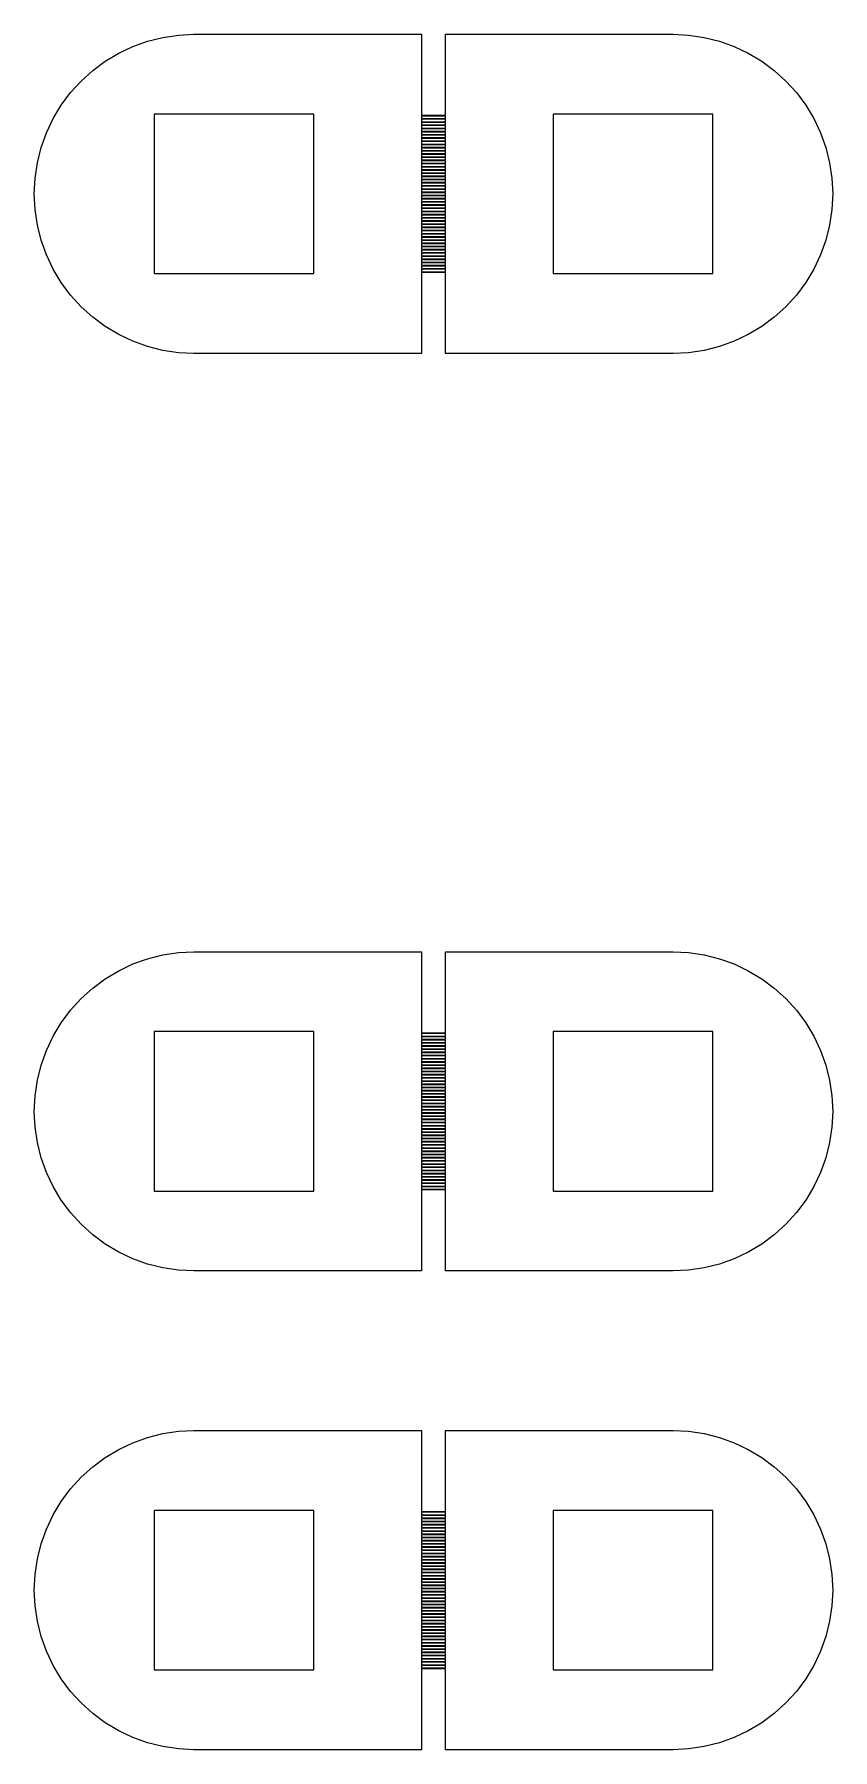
# Model space of a CAD drawing. Extents: x -16 to 83, y -18 to 83.
# Drawn here: x 18.5 to 28.5, y 36 to 57.5 of the extents above; entities that cross this region are included whole.
import ezdxf

# ---------------------------------------------------------------- set-up
doc = ezdxf.new("R2010")
doc.units = 0

msp = doc.modelspace()

# ---------------------------------------------------------------- linework, layer by layer
for p, q in [((19.7346, 57.3477), (19.9194, 57.4139)), ((19.9194, 57.4139), (20.1098, 57.4616)), ((20.1098, 57.4616), (20.304, 57.4904)), ((20.304, 57.4904), (20.5, 57.5)), ((20.5, 57.5), (23.35, 57.5)), ((23.35, 57.5), (23.35, 56.485)), ((23.65, 56.485), (23.65, 57.5)), ((23.65, 57.5), (26.5, 57.5)), ((26.5, 57.5), (26.696, 57.4904)), ((26.696, 57.4904), (26.8902, 57.4616)), ((26.8902, 57.4616), (27.0806, 57.4139)), ((27.0806, 57.4139), (27.2654, 57.3477)), ((19.3889, 57.1629), (19.5572, 57.2638)), ((19.5572, 57.2638), (19.7346, 57.3477)), ((27.2654, 57.3477), (27.4428, 57.2638)), ((27.4428, 57.2638), (27.6111, 57.1629)), ((19.0858, 56.9142), (19.2312, 57.046)), ((19.2312, 57.046), (19.3889, 57.1629)), ((27.6111, 57.1629), (27.7688, 57.046)), ((27.7688, 57.046), (27.9142, 56.9142)), ((18.8371, 56.6111), (18.954, 56.7688)), ((18.954, 56.7688), (19.0858, 56.9142)), ((27.9142, 56.9142), (28.046, 56.7688)), ((28.046, 56.7688), (28.1629, 56.6111)), ((18.7362, 56.4428), (18.8371, 56.6111)), ((28.1629, 56.6111), (28.2638, 56.4428)), ((18.6523, 56.2654), (18.7362, 56.4428)), ((22, 56.5), (20, 56.5)), ((20, 56.5), (20, 54.5)), ((22, 54.5), (22, 56.5)), ((23.35, 56.485), (23.65, 56.485)), ((23.65, 56.475), (23.35, 56.475)), ((23.35, 56.475), (23.35, 56.445)), ((23.35, 56.445), (23.65, 56.445)), ((23.65, 56.435), (23.35, 56.435)), ((23.35, 56.435), (23.35, 56.405)), ((23.35, 56.405), (23.65, 56.405)), ((23.65, 56.395), (23.35, 56.395)), ((23.35, 56.395), (23.35, 56.365)), ((23.35, 56.365), (23.65, 56.365)), ((23.65, 56.355), (23.35, 56.355)), ((23.35, 56.355), (23.35, 56.325)), ((23.65, 56.445), (23.65, 56.475)), ((23.65, 56.405), (23.65, 56.435)), ((23.65, 56.365), (23.65, 56.395)), ((23.65, 56.325), (23.65, 56.355)), ((27, 56.5), (25, 56.5)), ((25, 56.5), (25, 54.5)), ((27, 54.5), (27, 56.5)), ((28.2638, 56.4428), (28.3477, 56.2654)), ((18.5861, 56.0806), (18.6523, 56.2654)), ((23.35, 56.325), (23.65, 56.325)), ((23.65, 56.315), (23.35, 56.315)), ((23.35, 56.315), (23.35, 56.285)), ((23.35, 56.285), (23.65, 56.285)), ((23.65, 56.275), (23.35, 56.275)), ((23.35, 56.275), (23.35, 56.245)), ((23.35, 56.245), (23.65, 56.245)), ((23.65, 56.235), (23.35, 56.235)), ((23.35, 56.235), (23.35, 56.205)), ((23.35, 56.205), (23.65, 56.205)), ((23.65, 56.195), (23.35, 56.195)), ((23.35, 56.195), (23.35, 56.165)), ((23.35, 56.165), (23.65, 56.165)), ((23.65, 56.155), (23.35, 56.155)), ((23.35, 56.155), (23.35, 56.125)), ((23.35, 56.125), (23.65, 56.125)), ((23.65, 56.115), (23.35, 56.115)), ((23.35, 56.115), (23.35, 56.085)), ((23.65, 56.285), (23.65, 56.315)), ((23.65, 56.245), (23.65, 56.275)), ((23.65, 56.205), (23.65, 56.235)), ((23.65, 56.165), (23.65, 56.195)), ((23.65, 56.125), (23.65, 56.155)), ((23.65, 56.085), (23.65, 56.115)), ((28.3477, 56.2654), (28.4139, 56.0806)), ((18.5384, 55.8902), (18.5861, 56.0806)), ((23.35, 56.085), (23.65, 56.085)), ((23.65, 56.075), (23.35, 56.075)), ((23.35, 56.075), (23.35, 56.045)), ((23.35, 56.045), (23.65, 56.045)), ((23.65, 56.035), (23.35, 56.035)), ((23.35, 56.035), (23.35, 56.005)), ((23.35, 56.005), (23.65, 56.005)), ((23.65, 55.995), (23.35, 55.995)), ((23.35, 55.995), (23.35, 55.965)), ((23.35, 55.965), (23.65, 55.965)), ((23.65, 55.955), (23.35, 55.955)), ((23.35, 55.955), (23.35, 55.925)), ((23.35, 55.925), (23.65, 55.925)), ((23.65, 55.915), (23.35, 55.915)), ((23.35, 55.915), (23.35, 55.885)), ((23.65, 56.045), (23.65, 56.075)), ((23.65, 56.005), (23.65, 56.035)), ((23.65, 55.965), (23.65, 55.995)), ((23.65, 55.925), (23.65, 55.955)), ((23.65, 55.885), (23.65, 55.915)), ((28.4139, 56.0806), (28.4616, 55.8902)), ((18.5, 55.5), (18.5096, 55.696)), ((18.5096, 55.696), (18.5384, 55.8902)), ((23.35, 55.885), (23.65, 55.885)), ((23.65, 55.875), (23.35, 55.875)), ((23.35, 55.875), (23.35, 55.845)), ((23.35, 55.845), (23.65, 55.845)), ((23.65, 55.835), (23.35, 55.835)), ((23.35, 55.835), (23.35, 55.805)), ((23.35, 55.805), (23.65, 55.805)), ((23.65, 55.795), (23.35, 55.795)), ((23.35, 55.795), (23.35, 55.765)), ((23.35, 55.765), (23.65, 55.765)), ((23.65, 55.755), (23.35, 55.755)), ((23.35, 55.755), (23.35, 55.725)), ((23.35, 55.725), (23.65, 55.725)), ((23.65, 55.715), (23.35, 55.715)), ((23.35, 55.715), (23.35, 55.685)), ((23.35, 55.685), (23.65, 55.685)), ((23.65, 55.845), (23.65, 55.875)), ((23.65, 55.805), (23.65, 55.835)), ((23.65, 55.765), (23.65, 55.795)), ((23.65, 55.725), (23.65, 55.755)), ((23.65, 55.685), (23.65, 55.715)), ((28.4616, 55.8902), (28.4904, 55.696)), ((28.4904, 55.696), (28.5, 55.5)), ((18.5096, 55.304), (18.5, 55.5)), ((23.65, 55.675), (23.35, 55.675)), ((23.35, 55.675), (23.35, 55.645)), ((23.35, 55.645), (23.65, 55.645)), ((23.65, 55.635), (23.35, 55.635)), ((23.35, 55.635), (23.35, 55.605)), ((23.35, 55.605), (23.65, 55.605)), ((23.65, 55.595), (23.35, 55.595)), ((23.35, 55.595), (23.35, 55.565)), ((23.35, 55.565), (23.65, 55.565)), ((23.65, 55.555), (23.35, 55.555)), ((23.35, 55.555), (23.35, 55.525)), ((23.35, 55.525), (23.65, 55.525)), ((23.65, 55.515), (23.35, 55.515)), ((23.35, 55.515), (23.35, 55.485)), ((23.35, 55.485), (23.65, 55.485)), ((23.65, 55.475), (23.35, 55.475)), ((23.35, 55.475), (23.35, 55.445)), ((23.65, 55.645), (23.65, 55.675)), ((23.65, 55.605), (23.65, 55.635)), ((23.65, 55.565), (23.65, 55.595)), ((23.65, 55.525), (23.65, 55.555)), ((23.65, 55.485), (23.65, 55.515)), ((23.65, 55.445), (23.65, 55.475)), ((28.5, 55.5), (28.4904, 55.304)), ((18.5384, 55.1098), (18.5096, 55.304)), ((23.35, 55.445), (23.65, 55.445)), ((23.65, 55.435), (23.35, 55.435)), ((23.35, 55.435), (23.35, 55.405)), ((23.35, 55.405), (23.65, 55.405)), ((23.65, 55.395), (23.35, 55.395)), ((23.35, 55.395), (23.35, 55.365)), ((23.35, 55.365), (23.65, 55.365)), ((23.65, 55.355), (23.35, 55.355)), ((23.35, 55.355), (23.35, 55.325)), ((23.35, 55.325), (23.65, 55.325)), ((23.65, 55.315), (23.35, 55.315)), ((23.35, 55.315), (23.35, 55.285)), ((23.35, 55.285), (23.65, 55.285)), ((23.65, 55.275), (23.35, 55.275)), ((23.35, 55.275), (23.35, 55.245)), ((23.65, 55.405), (23.65, 55.435)), ((23.65, 55.365), (23.65, 55.395)), ((23.65, 55.325), (23.65, 55.355)), ((23.65, 55.285), (23.65, 55.315)), ((23.65, 55.245), (23.65, 55.275)), ((28.4904, 55.304), (28.4616, 55.1098)), ((18.5861, 54.9194), (18.5384, 55.1098)), ((23.35, 55.245), (23.65, 55.245)), ((23.65, 55.235), (23.35, 55.235)), ((23.35, 55.235), (23.35, 55.205)), ((23.35, 55.205), (23.65, 55.205)), ((23.65, 55.195), (23.35, 55.195)), ((23.35, 55.195), (23.35, 55.165)), ((23.35, 55.165), (23.65, 55.165)), ((23.65, 55.155), (23.35, 55.155)), ((23.35, 55.155), (23.35, 55.125)), ((23.35, 55.125), (23.65, 55.125)), ((23.65, 55.115), (23.35, 55.115)), ((23.35, 55.115), (23.35, 55.085)), ((23.35, 55.085), (23.65, 55.085)), ((23.65, 55.075), (23.35, 55.075)), ((23.35, 55.075), (23.35, 55.045)), ((23.35, 55.045), (23.65, 55.045)), ((23.65, 55.205), (23.65, 55.235)), ((23.65, 55.165), (23.65, 55.195)), ((23.65, 55.125), (23.65, 55.155)), ((23.65, 55.085), (23.65, 55.115)), ((23.65, 55.045), (23.65, 55.075)), ((28.4616, 55.1098), (28.4139, 54.9194)), ((18.6523, 54.7346), (18.5861, 54.9194)), ((23.65, 55.035), (23.35, 55.035)), ((23.35, 55.035), (23.35, 55.005)), ((23.35, 55.005), (23.65, 55.005)), ((23.65, 54.995), (23.35, 54.995)), ((23.35, 54.995), (23.35, 54.965)), ((23.35, 54.965), (23.65, 54.965)), ((23.65, 54.955), (23.35, 54.955)), ((23.35, 54.955), (23.35, 54.925)), ((23.35, 54.925), (23.65, 54.925)), ((23.65, 54.915), (23.35, 54.915)), ((23.35, 54.915), (23.35, 54.885)), ((23.35, 54.885), (23.65, 54.885)), ((23.65, 54.875), (23.35, 54.875)), ((23.35, 54.875), (23.35, 54.845)), ((23.35, 54.845), (23.65, 54.845)), ((23.65, 54.835), (23.35, 54.835)), ((23.35, 54.835), (23.35, 54.805)), ((23.65, 55.005), (23.65, 55.035)), ((23.65, 54.965), (23.65, 54.995)), ((23.65, 54.925), (23.65, 54.955)), ((23.65, 54.885), (23.65, 54.915)), ((23.65, 54.845), (23.65, 54.875)), ((23.65, 54.805), (23.65, 54.835)), ((28.4139, 54.9194), (28.3477, 54.7346)), ((18.7362, 54.5572), (18.6523, 54.7346)), ((23.35, 54.805), (23.65, 54.805)), ((23.65, 54.795), (23.35, 54.795)), ((23.35, 54.795), (23.35, 54.765)), ((23.35, 54.765), (23.65, 54.765)), ((23.65, 54.755), (23.35, 54.755)), ((23.35, 54.755), (23.35, 54.725)), ((23.35, 54.725), (23.65, 54.725)), ((23.65, 54.715), (23.35, 54.715)), ((23.35, 54.715), (23.35, 54.685)), ((23.35, 54.685), (23.65, 54.685)), ((23.65, 54.675), (23.35, 54.675)), ((23.35, 54.675), (23.35, 54.645)), ((23.35, 54.645), (23.65, 54.645)), ((23.65, 54.635), (23.35, 54.635)), ((23.35, 54.635), (23.35, 54.605)), ((23.65, 54.765), (23.65, 54.795)), ((23.65, 54.725), (23.65, 54.755)), ((23.65, 54.685), (23.65, 54.715)), ((23.65, 54.645), (23.65, 54.675)), ((23.65, 54.605), (23.65, 54.635)), ((28.3477, 54.7346), (28.2638, 54.5572)), ((18.8371, 54.3889), (18.7362, 54.5572)), ((20, 54.5), (22, 54.5)), ((23.35, 54.605), (23.65, 54.605)), ((23.65, 54.595), (23.35, 54.595)), ((23.35, 54.595), (23.35, 54.565)), ((23.35, 54.565), (23.65, 54.565)), ((23.65, 54.555), (23.35, 54.555)), ((23.35, 54.555), (23.35, 54.525)), ((23.35, 54.525), (23.65, 54.525)), ((23.65, 54.515), (23.35, 54.515)), ((23.35, 54.515), (23.35, 53.5)), ((23.65, 54.565), (23.65, 54.595)), ((23.65, 54.525), (23.65, 54.555)), ((23.65, 53.5), (23.65, 54.515)), ((25, 54.5), (27, 54.5)), ((28.2638, 54.5572), (28.1629, 54.3889)), ((18.954, 54.2312), (18.8371, 54.3889)), ((19.0858, 54.0858), (18.954, 54.2312)), ((28.046, 54.2312), (27.9142, 54.0858)), ((28.1629, 54.3889), (28.046, 54.2312)), ((19.2312, 53.954), (19.0858, 54.0858)), ((27.9142, 54.0858), (27.7688, 53.954)), ((19.3889, 53.8371), (19.2312, 53.954)), ((19.5572, 53.7362), (19.3889, 53.8371)), ((27.6111, 53.8371), (27.4428, 53.7362)), ((27.7688, 53.954), (27.6111, 53.8371)), ((19.7346, 53.6523), (19.5572, 53.7362)), ((19.9194, 53.5861), (19.7346, 53.6523)), ((20.1098, 53.5384), (19.9194, 53.5861)), ((20.304, 53.5096), (20.1098, 53.5384)), ((26.8902, 53.5384), (26.696, 53.5096)), ((27.0806, 53.5861), (26.8902, 53.5384)), ((27.2654, 53.6523), (27.0806, 53.5861)), ((27.4428, 53.7362), (27.2654, 53.6523)), ((20.5, 53.5), (20.304, 53.5096)), ((23.35, 53.5), (20.5, 53.5)), ((26.5, 53.5), (23.65, 53.5)), ((26.696, 53.5096), (26.5, 53.5)), ((19.5572, 45.7638), (19.7346, 45.8477)), ((19.7346, 45.8477), (19.9194, 45.9139)), ((19.9194, 45.9139), (20.1098, 45.9616)), ((20.1098, 45.9616), (20.304, 45.9904)), ((20.304, 45.9904), (20.5, 46)), ((20.5, 46), (23.35, 46)), ((23.35, 46), (23.35, 44.985)), ((23.65, 44.985), (23.65, 46)), ((23.65, 46), (26.5, 46)), ((26.5, 46), (26.696, 45.9904)), ((26.696, 45.9904), (26.8902, 45.9616)), ((26.8902, 45.9616), (27.0806, 45.9139)), ((27.0806, 45.9139), (27.2654, 45.8477)), ((27.2654, 45.8477), (27.4428, 45.7638)), ((19.2312, 45.546), (19.3889, 45.6629)), ((19.3889, 45.6629), (19.5572, 45.7638)), ((27.4428, 45.7638), (27.6111, 45.6629)), ((27.6111, 45.6629), (27.7688, 45.546)), ((18.954, 45.2688), (19.0858, 45.4142)), ((19.0858, 45.4142), (19.2312, 45.546)), ((27.7688, 45.546), (27.9142, 45.4142)), ((27.9142, 45.4142), (28.046, 45.2688)), ((18.8371, 45.1111), (18.954, 45.2688)), ((28.046, 45.2688), (28.1629, 45.1111)), ((18.6523, 44.7654), (18.7362, 44.9428)), ((18.7362, 44.9428), (18.8371, 45.1111)), ((22, 45), (20, 45)), ((20, 45), (20, 43)), ((22, 43), (22, 45)), ((23.35, 44.985), (23.65, 44.985)), ((23.65, 44.975), (23.35, 44.975)), ((23.35, 44.975), (23.35, 44.945)), ((23.35, 44.945), (23.65, 44.945)), ((23.65, 44.935), (23.35, 44.935)), ((23.35, 44.935), (23.35, 44.905)), ((23.65, 44.945), (23.65, 44.975)), ((23.65, 44.905), (23.65, 44.935)), ((27, 45), (25, 45)), ((25, 45), (25, 43)), ((27, 43), (27, 45)), ((28.1629, 45.1111), (28.2638, 44.9428)), ((28.2638, 44.9428), (28.3477, 44.7654)), ((18.5861, 44.5806), (18.6523, 44.7654)), ((23.35, 44.905), (23.65, 44.905)), ((23.65, 44.895), (23.35, 44.895)), ((23.35, 44.895), (23.35, 44.865)), ((23.35, 44.865), (23.65, 44.865)), ((23.65, 44.855), (23.35, 44.855)), ((23.35, 44.855), (23.35, 44.825)), ((23.35, 44.825), (23.65, 44.825)), ((23.65, 44.815), (23.35, 44.815)), ((23.35, 44.815), (23.35, 44.785)), ((23.35, 44.785), (23.65, 44.785)), ((23.65, 44.775), (23.35, 44.775)), ((23.35, 44.775), (23.35, 44.745)), ((23.35, 44.745), (23.65, 44.745)), ((23.65, 44.735), (23.35, 44.735)), ((23.35, 44.735), (23.35, 44.705)), ((23.65, 44.865), (23.65, 44.895)), ((23.65, 44.825), (23.65, 44.855)), ((23.65, 44.785), (23.65, 44.815)), ((23.65, 44.745), (23.65, 44.775)), ((23.65, 44.705), (23.65, 44.735)), ((28.3477, 44.7654), (28.4139, 44.5806)), ((18.5384, 44.3902), (18.5861, 44.5806)), ((23.35, 44.705), (23.65, 44.705)), ((23.65, 44.695), (23.35, 44.695)), ((23.35, 44.695), (23.35, 44.665)), ((23.35, 44.665), (23.65, 44.665)), ((23.65, 44.655), (23.35, 44.655)), ((23.35, 44.655), (23.35, 44.625)), ((23.35, 44.625), (23.65, 44.625)), ((23.65, 44.615), (23.35, 44.615)), ((23.35, 44.615), (23.35, 44.585)), ((23.35, 44.585), (23.65, 44.585)), ((23.65, 44.575), (23.35, 44.575)), ((23.35, 44.575), (23.35, 44.545)), ((23.35, 44.545), (23.65, 44.545)), ((23.65, 44.535), (23.35, 44.535)), ((23.35, 44.535), (23.35, 44.505)), ((23.35, 44.505), (23.65, 44.505)), ((23.65, 44.665), (23.65, 44.695)), ((23.65, 44.625), (23.65, 44.655)), ((23.65, 44.585), (23.65, 44.615)), ((23.65, 44.545), (23.65, 44.575)), ((23.65, 44.505), (23.65, 44.535)), ((28.4139, 44.5806), (28.4616, 44.3902)), ((18.5096, 44.196), (18.5384, 44.3902)), ((23.65, 44.495), (23.35, 44.495)), ((23.35, 44.495), (23.35, 44.465)), ((23.35, 44.465), (23.65, 44.465)), ((23.65, 44.455), (23.35, 44.455)), ((23.35, 44.455), (23.35, 44.425)), ((23.35, 44.425), (23.65, 44.425)), ((23.65, 44.415), (23.35, 44.415)), ((23.35, 44.415), (23.35, 44.385)), ((23.35, 44.385), (23.65, 44.385)), ((23.65, 44.375), (23.35, 44.375)), ((23.35, 44.375), (23.35, 44.345)), ((23.35, 44.345), (23.65, 44.345)), ((23.65, 44.335), (23.35, 44.335)), ((23.35, 44.335), (23.35, 44.305)), ((23.35, 44.305), (23.65, 44.305)), ((23.65, 44.295), (23.35, 44.295)), ((23.35, 44.295), (23.35, 44.265)), ((23.65, 44.465), (23.65, 44.495)), ((23.65, 44.425), (23.65, 44.455)), ((23.65, 44.385), (23.65, 44.415)), ((23.65, 44.345), (23.65, 44.375)), ((23.65, 44.305), (23.65, 44.335)), ((23.65, 44.265), (23.65, 44.295)), ((28.4616, 44.3902), (28.4904, 44.196)), ((18.5, 44), (18.5096, 44.196)), ((23.35, 44.265), (23.65, 44.265)), ((23.65, 44.255), (23.35, 44.255)), ((23.35, 44.255), (23.35, 44.225)), ((23.35, 44.225), (23.65, 44.225)), ((23.65, 44.215), (23.35, 44.215)), ((23.35, 44.215), (23.35, 44.185)), ((23.35, 44.185), (23.65, 44.185)), ((23.65, 44.175), (23.35, 44.175)), ((23.35, 44.175), (23.35, 44.145)), ((23.35, 44.145), (23.65, 44.145)), ((23.65, 44.135), (23.35, 44.135)), ((23.35, 44.135), (23.35, 44.105)), ((23.35, 44.105), (23.65, 44.105)), ((23.65, 44.095), (23.35, 44.095)), ((23.35, 44.095), (23.35, 44.065)), ((23.65, 44.225), (23.65, 44.255)), ((23.65, 44.185), (23.65, 44.215)), ((23.65, 44.145), (23.65, 44.175)), ((23.65, 44.105), (23.65, 44.135)), ((23.65, 44.065), (23.65, 44.095)), ((28.4904, 44.196), (28.5, 44)), ((18.5096, 43.804), (18.5, 44)), ((23.35, 44.065), (23.65, 44.065)), ((23.65, 44.055), (23.35, 44.055)), ((23.35, 44.055), (23.35, 44.025)), ((23.35, 44.025), (23.65, 44.025)), ((23.65, 44.015), (23.35, 44.015)), ((23.35, 44.015), (23.35, 43.985)), ((23.35, 43.985), (23.65, 43.985)), ((23.65, 43.975), (23.35, 43.975)), ((23.35, 43.975), (23.35, 43.945)), ((23.35, 43.945), (23.65, 43.945)), ((23.65, 43.935), (23.35, 43.935)), ((23.35, 43.935), (23.35, 43.905)), ((23.35, 43.905), (23.65, 43.905)), ((23.65, 43.895), (23.35, 43.895)), ((23.35, 43.895), (23.35, 43.865)), ((23.35, 43.865), (23.65, 43.865)), ((23.65, 44.025), (23.65, 44.055)), ((23.65, 43.985), (23.65, 44.015)), ((23.65, 43.945), (23.65, 43.975)), ((23.65, 43.905), (23.65, 43.935)), ((23.65, 43.865), (23.65, 43.895)), ((28.5, 44), (28.4904, 43.804)), ((18.5384, 43.6098), (18.5096, 43.804)), ((23.65, 43.855), (23.35, 43.855)), ((23.35, 43.855), (23.35, 43.825)), ((23.35, 43.825), (23.65, 43.825)), ((23.65, 43.815), (23.35, 43.815)), ((23.35, 43.815), (23.35, 43.785)), ((23.35, 43.785), (23.65, 43.785)), ((23.65, 43.775), (23.35, 43.775)), ((23.35, 43.775), (23.35, 43.745)), ((23.35, 43.745), (23.65, 43.745)), ((23.65, 43.735), (23.35, 43.735)), ((23.35, 43.735), (23.35, 43.705)), ((23.35, 43.705), (23.65, 43.705)), ((23.65, 43.695), (23.35, 43.695)), ((23.35, 43.695), (23.35, 43.665)), ((23.35, 43.665), (23.65, 43.665)), ((23.65, 43.655), (23.35, 43.655)), ((23.35, 43.655), (23.35, 43.625)), ((23.65, 43.825), (23.65, 43.855)), ((23.65, 43.785), (23.65, 43.815)), ((23.65, 43.745), (23.65, 43.775)), ((23.65, 43.705), (23.65, 43.735)), ((23.65, 43.665), (23.65, 43.695)), ((23.65, 43.625), (23.65, 43.655)), ((28.4904, 43.804), (28.4616, 43.6098)), ((18.5861, 43.4194), (18.5384, 43.6098)), ((23.35, 43.625), (23.65, 43.625)), ((23.65, 43.615), (23.35, 43.615)), ((23.35, 43.615), (23.35, 43.585)), ((23.35, 43.585), (23.65, 43.585)), ((23.65, 43.575), (23.35, 43.575)), ((23.35, 43.575), (23.35, 43.545)), ((23.35, 43.545), (23.65, 43.545)), ((23.65, 43.535), (23.35, 43.535)), ((23.35, 43.535), (23.35, 43.505)), ((23.35, 43.505), (23.65, 43.505)), ((23.65, 43.495), (23.35, 43.495)), ((23.35, 43.495), (23.35, 43.465)), ((23.35, 43.465), (23.65, 43.465)), ((23.65, 43.455), (23.35, 43.455)), ((23.35, 43.455), (23.35, 43.425)), ((23.65, 43.585), (23.65, 43.615)), ((23.65, 43.545), (23.65, 43.575)), ((23.65, 43.505), (23.65, 43.535)), ((23.65, 43.465), (23.65, 43.495)), ((23.65, 43.425), (23.65, 43.455)), ((28.4616, 43.6098), (28.4139, 43.4194)), ((18.6523, 43.2346), (18.5861, 43.4194)), ((18.7362, 43.0572), (18.6523, 43.2346)), ((23.35, 43.425), (23.65, 43.425)), ((23.65, 43.415), (23.35, 43.415)), ((23.35, 43.415), (23.35, 43.385)), ((23.35, 43.385), (23.65, 43.385)), ((23.65, 43.375), (23.35, 43.375)), ((23.35, 43.375), (23.35, 43.345)), ((23.35, 43.345), (23.65, 43.345)), ((23.65, 43.335), (23.35, 43.335)), ((23.35, 43.335), (23.35, 43.305)), ((23.35, 43.305), (23.65, 43.305)), ((23.65, 43.295), (23.35, 43.295)), ((23.35, 43.295), (23.35, 43.265)), ((23.35, 43.265), (23.65, 43.265)), ((23.65, 43.255), (23.35, 43.255)), ((23.35, 43.255), (23.35, 43.225)), ((23.35, 43.225), (23.65, 43.225)), ((23.65, 43.215), (23.35, 43.215)), ((23.35, 43.215), (23.35, 43.185)), ((23.65, 43.385), (23.65, 43.415)), ((23.65, 43.345), (23.65, 43.375)), ((23.65, 43.305), (23.65, 43.335)), ((23.65, 43.265), (23.65, 43.295)), ((23.65, 43.225), (23.65, 43.255)), ((23.65, 43.185), (23.65, 43.215)), ((28.3477, 43.2346), (28.2638, 43.0572)), ((28.4139, 43.4194), (28.3477, 43.2346)), ((18.8371, 42.8889), (18.7362, 43.0572)), ((20, 43), (22, 43)), ((23.35, 43.185), (23.65, 43.185)), ((23.65, 43.175), (23.35, 43.175)), ((23.35, 43.175), (23.35, 43.145)), ((23.35, 43.145), (23.65, 43.145)), ((23.65, 43.135), (23.35, 43.135)), ((23.35, 43.135), (23.35, 43.105)), ((23.35, 43.105), (23.65, 43.105)), ((23.65, 43.095), (23.35, 43.095)), ((23.35, 43.095), (23.35, 43.065)), ((23.35, 43.065), (23.65, 43.065)), ((23.65, 43.055), (23.35, 43.055)), ((23.35, 43.055), (23.35, 43.025)), ((23.35, 43.025), (23.65, 43.025)), ((23.65, 43.015), (23.35, 43.015)), ((23.35, 43.015), (23.35, 42)), ((23.65, 43.145), (23.65, 43.175)), ((23.65, 43.105), (23.65, 43.135)), ((23.65, 43.065), (23.65, 43.095)), ((23.65, 43.025), (23.65, 43.055)), ((23.65, 42), (23.65, 43.015)), ((25, 43), (27, 43)), ((28.2638, 43.0572), (28.1629, 42.8889)), ((18.954, 42.7312), (18.8371, 42.8889)), ((28.1629, 42.8889), (28.046, 42.7312)), ((19.0858, 42.5858), (18.954, 42.7312)), ((19.2312, 42.454), (19.0858, 42.5858)), ((27.9142, 42.5858), (27.7688, 42.454)), ((28.046, 42.7312), (27.9142, 42.5858)), ((19.3889, 42.3371), (19.2312, 42.454)), ((27.7688, 42.454), (27.6111, 42.3371)), ((19.5572, 42.2362), (19.3889, 42.3371)), ((19.7346, 42.1523), (19.5572, 42.2362)), ((19.9194, 42.0861), (19.7346, 42.1523)), ((27.2654, 42.1523), (27.0806, 42.0861)), ((27.4428, 42.2362), (27.2654, 42.1523)), ((27.6111, 42.3371), (27.4428, 42.2362)), ((20.1098, 42.0384), (19.9194, 42.0861)), ((20.304, 42.0096), (20.1098, 42.0384)), ((20.5, 42), (20.304, 42.0096)), ((23.35, 42), (20.5, 42)), ((26.5, 42), (23.65, 42)), ((26.696, 42.0096), (26.5, 42)), ((26.8902, 42.0384), (26.696, 42.0096)), ((27.0806, 42.0861), (26.8902, 42.0384)), ((20.1098, 39.9616), (20.304, 39.9904)), ((20.304, 39.9904), (20.5, 40)), ((20.5, 40), (23.35, 40)), ((23.35, 40), (23.35, 38.985)), ((23.65, 38.985), (23.65, 40)), ((23.65, 40), (26.5, 40)), ((26.5, 40), (26.696, 39.9904)), ((26.696, 39.9904), (26.8902, 39.9616)), ((19.5572, 39.7638), (19.7346, 39.8477)), ((19.7346, 39.8477), (19.9194, 39.9139)), ((19.9194, 39.9139), (20.1098, 39.9616)), ((26.8902, 39.9616), (27.0806, 39.9139)), ((27.0806, 39.9139), (27.2654, 39.8477)), ((27.2654, 39.8477), (27.4428, 39.7638)), ((19.2312, 39.546), (19.3889, 39.6629)), ((19.3889, 39.6629), (19.5572, 39.7638)), ((27.4428, 39.7638), (27.6111, 39.6629)), ((27.6111, 39.6629), (27.7688, 39.546)), ((18.954, 39.2688), (19.0858, 39.4142)), ((19.0858, 39.4142), (19.2312, 39.546)), ((27.7688, 39.546), (27.9142, 39.4142)), ((27.9142, 39.4142), (28.046, 39.2688)), ((18.8371, 39.1111), (18.954, 39.2688)), ((28.046, 39.2688), (28.1629, 39.1111)), ((18.6523, 38.7654), (18.7362, 38.9428)), ((18.7362, 38.9428), (18.8371, 39.1111)), ((22, 39), (20, 39)), ((20, 39), (20, 37)), ((22, 37), (22, 39)), ((23.35, 38.985), (23.65, 38.985)), ((23.65, 38.975), (23.35, 38.975)), ((23.35, 38.975), (23.35, 38.945)), ((23.35, 38.945), (23.65, 38.945)), ((23.65, 38.935), (23.35, 38.935)), ((23.35, 38.935), (23.35, 38.905)), ((23.65, 38.945), (23.65, 38.975)), ((23.65, 38.905), (23.65, 38.935)), ((27, 39), (25, 39)), ((25, 39), (25, 37)), ((27, 37), (27, 39)), ((28.1629, 39.1111), (28.2638, 38.9428)), ((28.2638, 38.9428), (28.3477, 38.7654)), ((18.5861, 38.5806), (18.6523, 38.7654)), ((23.35, 38.905), (23.65, 38.905)), ((23.65, 38.895), (23.35, 38.895)), ((23.35, 38.895), (23.35, 38.865)), ((23.35, 38.865), (23.65, 38.865)), ((23.65, 38.855), (23.35, 38.855)), ((23.35, 38.855), (23.35, 38.825)), ((23.35, 38.825), (23.65, 38.825)), ((23.65, 38.815), (23.35, 38.815)), ((23.35, 38.815), (23.35, 38.785)), ((23.35, 38.785), (23.65, 38.785)), ((23.65, 38.775), (23.35, 38.775)), ((23.35, 38.775), (23.35, 38.745)), ((23.35, 38.745), (23.65, 38.745)), ((23.65, 38.735), (23.35, 38.735)), ((23.35, 38.735), (23.35, 38.705)), ((23.35, 38.705), (23.65, 38.705)), ((23.65, 38.865), (23.65, 38.895)), ((23.65, 38.825), (23.65, 38.855)), ((23.65, 38.785), (23.65, 38.815)), ((23.65, 38.745), (23.65, 38.775)), ((23.65, 38.705), (23.65, 38.735)), ((28.3477, 38.7654), (28.4139, 38.5806)), ((18.5384, 38.3902), (18.5861, 38.5806)), ((23.65, 38.695), (23.35, 38.695)), ((23.35, 38.695), (23.35, 38.665)), ((23.35, 38.665), (23.65, 38.665)), ((23.65, 38.655), (23.35, 38.655)), ((23.35, 38.655), (23.35, 38.625)), ((23.35, 38.625), (23.65, 38.625)), ((23.65, 38.615), (23.35, 38.615)), ((23.35, 38.615), (23.35, 38.585)), ((23.35, 38.585), (23.65, 38.585)), ((23.65, 38.575), (23.35, 38.575)), ((23.35, 38.575), (23.35, 38.545)), ((23.35, 38.545), (23.65, 38.545)), ((23.65, 38.535), (23.35, 38.535)), ((23.35, 38.535), (23.35, 38.505)), ((23.35, 38.505), (23.65, 38.505)), ((23.65, 38.495), (23.35, 38.495)), ((23.35, 38.495), (23.35, 38.465)), ((23.65, 38.665), (23.65, 38.695)), ((23.65, 38.625), (23.65, 38.655)), ((23.65, 38.585), (23.65, 38.615)), ((23.65, 38.545), (23.65, 38.575)), ((23.65, 38.505), (23.65, 38.535)), ((23.65, 38.465), (23.65, 38.495)), ((28.4139, 38.5806), (28.4616, 38.3902)), ((18.5096, 38.196), (18.5384, 38.3902)), ((23.35, 38.465), (23.65, 38.465)), ((23.65, 38.455), (23.35, 38.455)), ((23.35, 38.455), (23.35, 38.425)), ((23.35, 38.425), (23.65, 38.425)), ((23.65, 38.415), (23.35, 38.415)), ((23.35, 38.415), (23.35, 38.385)), ((23.35, 38.385), (23.65, 38.385)), ((23.65, 38.375), (23.35, 38.375)), ((23.35, 38.375), (23.35, 38.345)), ((23.35, 38.345), (23.65, 38.345)), ((23.65, 38.335), (23.35, 38.335)), ((23.35, 38.335), (23.35, 38.305)), ((23.35, 38.305), (23.65, 38.305)), ((23.65, 38.295), (23.35, 38.295)), ((23.35, 38.295), (23.35, 38.265)), ((23.65, 38.425), (23.65, 38.455)), ((23.65, 38.385), (23.65, 38.415)), ((23.65, 38.345), (23.65, 38.375)), ((23.65, 38.305), (23.65, 38.335)), ((23.65, 38.265), (23.65, 38.295)), ((28.4616, 38.3902), (28.4904, 38.196)), ((18.5, 38), (18.5096, 38.196)), ((23.35, 38.265), (23.65, 38.265)), ((23.65, 38.255), (23.35, 38.255)), ((23.35, 38.255), (23.35, 38.225)), ((23.35, 38.225), (23.65, 38.225)), ((23.65, 38.215), (23.35, 38.215)), ((23.35, 38.215), (23.35, 38.185)), ((23.35, 38.185), (23.65, 38.185)), ((23.65, 38.175), (23.35, 38.175)), ((23.35, 38.175), (23.35, 38.145)), ((23.35, 38.145), (23.65, 38.145)), ((23.65, 38.135), (23.35, 38.135)), ((23.35, 38.135), (23.35, 38.105)), ((23.35, 38.105), (23.65, 38.105)), ((23.65, 38.095), (23.35, 38.095)), ((23.35, 38.095), (23.35, 38.065)), ((23.35, 38.065), (23.65, 38.065)), ((23.65, 38.055), (23.35, 38.055)), ((23.35, 38.055), (23.35, 38.025)), ((23.65, 38.225), (23.65, 38.255)), ((23.65, 38.185), (23.65, 38.215)), ((23.65, 38.145), (23.65, 38.175)), ((23.65, 38.105), (23.65, 38.135)), ((23.65, 38.065), (23.65, 38.095)), ((23.65, 38.025), (23.65, 38.055)), ((28.4904, 38.196), (28.5, 38)), ((18.5096, 37.804), (18.5, 38)), ((23.35, 38.025), (23.65, 38.025)), ((23.65, 38.015), (23.35, 38.015)), ((23.35, 38.015), (23.35, 37.985)), ((23.35, 37.985), (23.65, 37.985)), ((23.65, 37.975), (23.35, 37.975)), ((23.35, 37.975), (23.35, 37.945)), ((23.35, 37.945), (23.65, 37.945)), ((23.65, 37.935), (23.35, 37.935)), ((23.35, 37.935), (23.35, 37.905)), ((23.35, 37.905), (23.65, 37.905)), ((23.65, 37.895), (23.35, 37.895)), ((23.35, 37.895), (23.35, 37.865)), ((23.35, 37.865), (23.65, 37.865)), ((23.65, 37.855), (23.35, 37.855)), ((23.35, 37.855), (23.35, 37.825)), ((23.65, 37.985), (23.65, 38.015)), ((23.65, 37.945), (23.65, 37.975)), ((23.65, 37.905), (23.65, 37.935)), ((23.65, 37.865), (23.65, 37.895)), ((23.65, 37.825), (23.65, 37.855)), ((28.5, 38), (28.4904, 37.804)), ((18.5384, 37.6098), (18.5096, 37.804)), ((23.35, 37.825), (23.65, 37.825)), ((23.65, 37.815), (23.35, 37.815)), ((23.35, 37.815), (23.35, 37.785)), ((23.35, 37.785), (23.65, 37.785)), ((23.65, 37.775), (23.35, 37.775)), ((23.35, 37.775), (23.35, 37.745)), ((23.35, 37.745), (23.65, 37.745)), ((23.65, 37.735), (23.35, 37.735)), ((23.35, 37.735), (23.35, 37.705)), ((23.35, 37.705), (23.65, 37.705)), ((23.65, 37.695), (23.35, 37.695)), ((23.35, 37.695), (23.35, 37.665)), ((23.35, 37.665), (23.65, 37.665)), ((23.65, 37.655), (23.35, 37.655)), ((23.35, 37.655), (23.35, 37.625)), ((23.35, 37.625), (23.65, 37.625)), ((23.65, 37.785), (23.65, 37.815)), ((23.65, 37.745), (23.65, 37.775)), ((23.65, 37.705), (23.65, 37.735)), ((23.65, 37.665), (23.65, 37.695)), ((23.65, 37.625), (23.65, 37.655)), ((28.4904, 37.804), (28.4616, 37.6098)), ((18.5861, 37.4194), (18.5384, 37.6098)), ((18.6523, 37.2346), (18.5861, 37.4194)), ((23.65, 37.615), (23.35, 37.615)), ((23.35, 37.615), (23.35, 37.585)), ((23.35, 37.585), (23.65, 37.585)), ((23.65, 37.575), (23.35, 37.575)), ((23.35, 37.575), (23.35, 37.545)), ((23.35, 37.545), (23.65, 37.545)), ((23.65, 37.535), (23.35, 37.535)), ((23.35, 37.535), (23.35, 37.505)), ((23.35, 37.505), (23.65, 37.505)), ((23.65, 37.495), (23.35, 37.495)), ((23.35, 37.495), (23.35, 37.465)), ((23.35, 37.465), (23.65, 37.465)), ((23.65, 37.455), (23.35, 37.455)), ((23.35, 37.455), (23.35, 37.425)), ((23.35, 37.425), (23.65, 37.425)), ((23.65, 37.415), (23.35, 37.415)), ((23.35, 37.415), (23.35, 37.385)), ((23.65, 37.585), (23.65, 37.615)), ((23.65, 37.545), (23.65, 37.575)), ((23.65, 37.505), (23.65, 37.535)), ((23.65, 37.465), (23.65, 37.495)), ((23.65, 37.425), (23.65, 37.455)), ((23.65, 37.385), (23.65, 37.415)), ((28.4139, 37.4194), (28.3477, 37.2346)), ((28.4616, 37.6098), (28.4139, 37.4194)), ((18.7362, 37.0572), (18.6523, 37.2346)), ((23.35, 37.385), (23.65, 37.385)), ((23.65, 37.375), (23.35, 37.375)), ((23.35, 37.375), (23.35, 37.345)), ((23.35, 37.345), (23.65, 37.345)), ((23.65, 37.335), (23.35, 37.335)), ((23.35, 37.335), (23.35, 37.305)), ((23.35, 37.305), (23.65, 37.305)), ((23.65, 37.295), (23.35, 37.295)), ((23.35, 37.295), (23.35, 37.265)), ((23.35, 37.265), (23.65, 37.265)), ((23.65, 37.255), (23.35, 37.255)), ((23.35, 37.255), (23.35, 37.225)), ((23.35, 37.225), (23.65, 37.225)), ((23.65, 37.215), (23.35, 37.215)), ((23.35, 37.215), (23.35, 37.185)), ((23.65, 37.345), (23.65, 37.375)), ((23.65, 37.305), (23.65, 37.335)), ((23.65, 37.265), (23.65, 37.295)), ((23.65, 37.225), (23.65, 37.255)), ((23.65, 37.185), (23.65, 37.215)), ((28.3477, 37.2346), (28.2638, 37.0572)), ((18.8371, 36.8889), (18.7362, 37.0572)), ((20, 37), (22, 37)), ((23.35, 37.185), (23.65, 37.185)), ((23.65, 37.175), (23.35, 37.175)), ((23.35, 37.175), (23.35, 37.145)), ((23.35, 37.145), (23.65, 37.145)), ((23.65, 37.135), (23.35, 37.135)), ((23.35, 37.135), (23.35, 37.105)), ((23.35, 37.105), (23.65, 37.105)), ((23.65, 37.095), (23.35, 37.095)), ((23.35, 37.095), (23.35, 37.065)), ((23.35, 37.065), (23.65, 37.065)), ((23.65, 37.055), (23.35, 37.055)), ((23.35, 37.055), (23.35, 37.025)), ((23.35, 37.025), (23.65, 37.025)), ((23.65, 37.015), (23.35, 37.015)), ((23.35, 37.015), (23.35, 36)), ((23.65, 37.145), (23.65, 37.175)), ((23.65, 37.105), (23.65, 37.135)), ((23.65, 37.065), (23.65, 37.095)), ((23.65, 37.025), (23.65, 37.055)), ((23.65, 36), (23.65, 37.015)), ((25, 37), (27, 37)), ((28.2638, 37.0572), (28.1629, 36.8889)), ((18.954, 36.7312), (18.8371, 36.8889)), ((28.1629, 36.8889), (28.046, 36.7312)), ((19.0858, 36.5858), (18.954, 36.7312)), ((19.2312, 36.454), (19.0858, 36.5858)), ((27.9142, 36.5858), (27.7688, 36.454)), ((28.046, 36.7312), (27.9142, 36.5858)), ((19.3889, 36.3371), (19.2312, 36.454)), ((19.5572, 36.2362), (19.3889, 36.3371)), ((27.6111, 36.3371), (27.4428, 36.2362)), ((27.7688, 36.454), (27.6111, 36.3371)), ((19.7346, 36.1523), (19.5572, 36.2362)), ((19.9194, 36.0861), (19.7346, 36.1523)), ((27.2654, 36.1523), (27.0806, 36.0861)), ((27.4428, 36.2362), (27.2654, 36.1523)), ((20.1098, 36.0384), (19.9194, 36.0861)), ((20.304, 36.0096), (20.1098, 36.0384)), ((20.5, 36), (20.304, 36.0096)), ((23.35, 36), (20.5, 36)), ((26.5, 36), (23.65, 36)), ((26.696, 36.0096), (26.5, 36)), ((26.8902, 36.0384), (26.696, 36.0096)), ((27.0806, 36.0861), (26.8902, 36.0384))]:
    msp.add_line(p, q)

doc.saveas('drawing.dxf')
